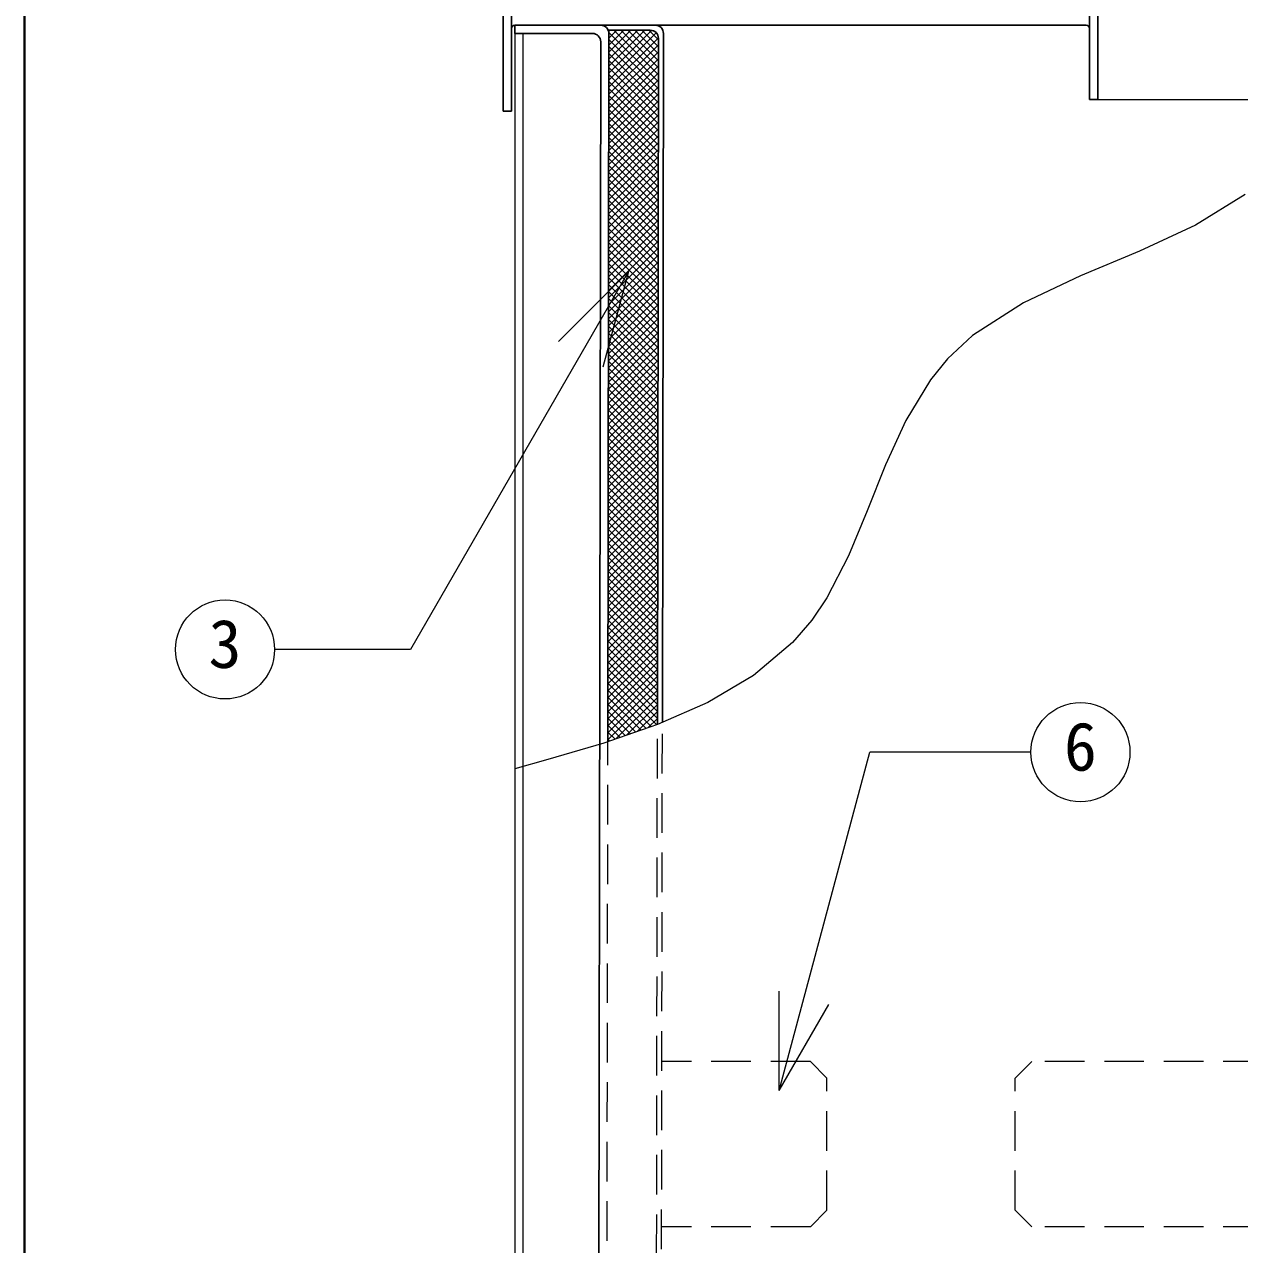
# Model space of a CAD drawing. Units: millimetres at full size, sheet at 1:20; details may follow other scales. Extents: x -4246 to 3854, y -2716 to 2904.
# Drawn here: x -4246 to -3510, y -789 to -51 of the extents above; entities that cross this region are included whole.
import ezdxf
from ezdxf.enums import TextEntityAlignment as Align

# ---------------------------------------------------------------- set-up
doc = ezdxf.new("R2010")
doc.units = ezdxf.units.MM
doc.header["$LTSCALE"] = 20
doc.linetypes.add('DASHED1', pattern=[1.8, 1.2, -0.6])
doc.layers.add('0-0', color=4, linetype='Continuous', lineweight=9)
doc.styles.add('ＭＳ ゴシック', font='')
doc.styles.get('ＭＳ ゴシック').set_extended_font_data('MS Gothic')

msp = doc.modelspace()

# ---------------------------------------------------------------- linework, layer by layer
at = {"layer": '0-0', "color": 1, "lineweight": 40}
msp.add_line((-4245.6, -2716.17), (-4245.6, 2903.83), dxfattribs=at)
at = {"layer": '0-0', "color": 5, "lineweight": 25}
for p, q in [((-3595.6, 41.83), (-3595.6, -96.17)), ((-3600.6, 36.83), (-3600.6, -96.17)), ((-3955.6, -33.17), (-3955.6, -103.17)), ((-3950.6, -38.17), (-3950.6, -103.17)), ((-3948.6, -51.17), (-3602.6, -51.17)), ((-3948.6, -56.17), (-3948.6, -51.17)), ((-3901.62, -56.17), (-3948.6, -56.17)), ((-3892.25, -485), (-3891.61, -56.18)), ((-3866.61, -54.17), (-3892.03, -54.17)), ((-3859.24, -473.35), (-3858.61, -56.18)), ((-3898.6, -1396.18), (-3896.62, -61.18)), ((-3862.25, -474.65), (-3861.61, -59.18)), ((-3955.6, -103.17), (-3950.6, -103.17)), ((-3595.6, -96.17), (-3600.6, -96.17))]:
    msp.add_line(p, q, dxfattribs=at)
at = {"layer": '0-0', "color": 7, "lineweight": 18}
for p, q in [((-3948.6, -56.17), (-3948.6, -501.32)), ((-3943.6, -499.94), (-3943.6, -56.17)), ((-3879.79, -200.33), (-3922.21, -242.76)), ((-3879.79, -200.33), (-3895.31, -258.29)), ((-3788.47, -696.08), (-3733.6, -491.32)), ((-3636.08, -491.32), (-3733.6, -491.32)), ((-3788.47, -696.08), (-3788.47, -636.08)), ((-3788.47, -696.08), (-3758.47, -644.12))]:
    msp.add_line(p, q, dxfattribs=at)
at = {"layer": '0-0'}
for p, q in [((-3891.77, -54.92), (-3891.03, -54.17)), ((-3891.66, -88.74), (-3861.64, -58.72)), ((-3891.65, -80.25), (-3865.66, -54.26)), ((-3891.65, -55.51), (-3861.65, -85.51)), ((-3891.65, -84.5), (-3862.94, -55.78)), ((-3891.64, -76), (-3869.81, -54.17)), ((-3891.63, -71.75), (-3874.06, -54.17)), ((-3891.63, -67.5), (-3878.3, -54.17)), ((-3891.62, -63.25), (-3882.54, -54.17)), ((-3891.61, -59), (-3886.79, -54.17)), ((-3888.75, -54.17), (-3861.65, -81.27)), ((-3884.5, -54.17), (-3861.64, -77.04)), ((-3880.26, -54.17), (-3861.64, -72.8)), ((-3876.02, -54.17), (-3861.63, -68.56)), ((-3871.78, -54.17), (-3861.62, -64.33)), ((-3867.53, -54.17), (-3861.62, -60.09)), ((-3891.66, -92.99), (-3861.62, -62.95)), ((-3891.62, -59.79), (-3861.66, -89.74)), ((-3891.62, -64.03), (-3861.67, -93.98)), ((-3891.68, -101.49), (-3861.63, -71.45)), ((-3891.67, -97.24), (-3861.63, -67.2)), ((-3891.63, -68.26), (-3861.67, -98.22)), ((-3891.63, -72.5), (-3861.68, -102.45)), ((-3891.69, -109.99), (-3861.65, -79.95)), ((-3891.68, -105.74), (-3861.64, -75.7)), ((-3891.65, -80.97), (-3861.69, -110.93)), ((-3891.64, -76.74), (-3861.69, -106.69)), ((-3891.7, -114.24), (-3861.65, -84.19)), ((-3891.7, -118.49), (-3861.66, -88.44)), ((-3891.65, -85.21), (-3861.7, -115.16)), ((-3891.71, -122.74), (-3861.67, -92.69)), ((-3891.67, -93.68), (-3861.71, -123.63)), ((-3891.66, -89.45), (-3861.71, -119.4)), ((-3891.72, -131.23), (-3861.68, -101.19)), ((-3891.71, -126.98), (-3861.67, -96.94)), ((-3891.68, -102.15), (-3861.73, -132.11)), ((-3891.67, -97.92), (-3861.72, -127.87)), ((-3595.6, -96.17), (-3466.03, -96.17)), ((-3891.73, -135.48), (-3861.68, -105.44)), ((-3891.73, -139.73), (-3861.69, -109.69)), ((-3891.69, -110.63), (-3861.74, -140.58)), ((-3891.68, -106.39), (-3861.73, -136.34)), ((-3891.75, -148.23), (-3861.7, -118.19)), ((-3891.74, -143.98), (-3861.7, -113.94)), ((-3891.7, -114.86), (-3861.74, -144.82)), ((-3891.75, -152.48), (-3861.71, -122.44)), ((-3891.71, -123.34), (-3861.76, -153.29)), ((-3891.7, -119.1), (-3861.75, -149.05)), ((-3891.77, -160.98), (-3861.72, -130.93)), ((-3891.76, -156.73), (-3861.72, -126.69)), ((-3891.72, -127.57), (-3861.76, -157.52)), ((-3891.72, -131.81), (-3861.77, -161.76)), ((-3891.78, -169.47), (-3861.74, -139.43)), ((-3891.77, -165.23), (-3861.73, -135.18)), ((-3891.73, -136.05), (-3861.78, -166)), ((-3891.73, -140.28), (-3861.78, -170.23)), ((-3891.78, -173.72), (-3861.74, -143.68)), ((-3891.74, -144.52), (-3861.79, -174.47)), ((-3891.8, -182.22), (-3861.76, -152.18)), ((-3891.79, -177.97), (-3861.75, -147.93)), ((-3891.75, -148.75), (-3861.8, -178.71)), ((-3891.75, -152.99), (-3861.8, -182.94)), ((-3891.81, -190.72), (-3861.77, -160.68)), ((-3891.8, -186.47), (-3861.76, -156.43)), ((-3891.77, -161.46), (-3861.82, -191.41)), ((-3891.76, -157.23), (-3861.81, -187.18)), ((-3891.82, -194.97), (-3861.78, -164.93)), ((-3891.82, -199.22), (-3861.78, -169.18)), ((-3891.77, -165.7), (-3861.82, -195.65)), ((-3891.83, -203.47), (-3861.79, -173.43)), ((-3891.78, -169.94), (-3861.83, -199.89)), ((-3891.78, -174.17), (-3861.83, -204.12)), ((-3891.84, -211.96), (-3861.8, -181.92)), ((-3891.83, -207.71), (-3861.79, -177.67)), ((-3891.8, -182.65), (-3861.85, -212.59)), ((-3891.79, -178.41), (-3861.84, -208.36)), ((-3891.85, -216.21), (-3861.81, -186.17)), ((-3891.85, -220.46), (-3861.81, -190.42)), ((-3891.81, -191.12), (-3861.86, -221.07)), ((-3891.8, -186.88), (-3861.85, -216.83)), ((-3891.87, -228.96), (-3861.83, -198.92)), ((-3891.86, -224.71), (-3861.82, -194.67)), ((-3891.82, -195.35), (-3861.87, -225.3)), ((-3891.87, -233.21), (-3861.83, -203.17)), ((-3891.83, -203.83), (-3861.88, -233.78)), ((-3891.82, -199.59), (-3861.87, -229.54)), ((-3891.88, -237.46), (-3861.84, -207.42)), ((-3891.88, -241.71), (-3861.85, -211.67)), ((-3891.84, -212.3), (-3861.89, -242.25)), ((-3891.83, -208.06), (-3861.89, -238.01)), ((-3891.9, -250.2), (-3861.86, -220.17)), ((-3891.89, -245.96), (-3861.85, -215.92)), ((-3891.85, -216.54), (-3861.9, -246.48)), ((-3891.85, -220.77), (-3861.91, -250.72)), ((-3891.91, -258.7), (-3861.87, -228.66)), ((-3891.9, -254.45), (-3861.87, -224.41)), ((-3891.86, -225.01), (-3861.91, -254.96)), ((-3891.92, -262.95), (-3861.88, -232.91)), ((-3891.87, -229.25), (-3861.92, -259.19)), ((-3891.87, -233.48), (-3861.92, -263.43)), ((-3891.93, -271.45), (-3861.89, -241.41)), ((-3891.92, -267.2), (-3861.88, -237.16)), ((-3891.89, -241.95), (-3861.94, -271.9)), ((-3891.88, -237.72), (-3861.93, -267.67)), ((-3891.94, -275.7), (-3861.9, -245.66)), ((-3891.94, -279.95), (-3861.9, -249.91)), ((-3891.9, -250.43), (-3861.95, -280.37)), ((-3891.89, -246.19), (-3861.94, -276.14)), ((-3891.95, -284.2), (-3861.91, -254.16)), ((-3891.95, -288.44), (-3861.92, -258.41)), ((-3891.9, -254.66), (-3861.96, -284.61)), ((-3891.96, -292.69), (-3861.92, -262.66)), ((-3891.92, -263.14), (-3861.97, -293.08)), ((-3891.91, -258.9), (-3861.96, -288.85)), ((-3891.97, -296.94), (-3861.93, -266.91)), ((-3891.97, -301.19), (-3861.94, -271.16)), ((-3891.93, -271.61), (-3861.98, -301.56)), ((-3891.92, -267.37), (-3861.98, -297.32)), ((-3891.99, -309.69), (-3861.95, -279.65)), ((-3891.98, -305.44), (-3861.94, -275.4)), ((-3891.94, -275.85), (-3861.99, -305.79)), ((-3891.94, -280.08), (-3862, -310.03)), ((-3891.99, -313.94), (-3861.96, -283.9)), ((-3891.95, -284.32), (-3862, -314.26)), ((-3892, -318.19), (-3861.96, -288.15)), ((-3892, -322.44), (-3861.97, -292.4)), ((-3891.96, -292.79), (-3862.01, -322.74)), ((-3891.95, -288.55), (-3862.01, -318.5)), ((-3892.02, -330.93), (-3861.98, -300.9)), ((-3892.01, -326.68), (-3861.98, -296.65)), ((-3891.97, -297.03), (-3862.02, -326.97)), ((-3891.97, -301.26), (-3862.03, -331.21)), ((-3892.03, -339.43), (-3861.99, -309.4)), ((-3892.02, -335.18), (-3861.99, -305.15)), ((-3891.99, -309.74), (-3862.04, -339.68)), ((-3891.98, -305.5), (-3862.03, -335.44)), ((-3892.04, -343.68), (-3862, -313.65)), ((-3891.99, -313.97), (-3862.05, -343.92)), ((-3892.05, -352.18), (-3862.01, -322.14)), ((-3892.04, -347.93), (-3862.01, -317.9)), ((-3892, -318.21), (-3862.05, -348.15)), ((-3892, -322.45), (-3862.06, -352.39)), ((-3892.06, -360.68), (-3862.03, -330.64)), ((-3892.05, -356.43), (-3862.02, -326.39)), ((-3892.02, -330.92), (-3862.07, -360.86)), ((-3892.01, -326.68), (-3862.07, -356.63)), ((-3892.07, -364.93), (-3862.03, -334.89)), ((-3892.07, -369.17), (-3862.04, -339.14)), ((-3892.03, -339.39), (-3862.09, -369.33)), ((-3892.02, -335.15), (-3862.08, -365.1)), ((-3892.08, -373.42), (-3862.05, -343.39)), ((-3892.04, -343.63), (-3862.09, -373.57)), ((-3892.09, -377.67), (-3862.05, -347.64)), ((-3892.09, -381.92), (-3862.06, -351.89)), ((-3892.05, -352.1), (-3862.11, -382.04)), ((-3892.04, -347.86), (-3862.1, -377.81)), ((-3892.11, -390.42), (-3862.07, -360.39)), ((-3892.1, -386.17), (-3862.07, -356.14)), ((-3892.06, -360.57), (-3862.12, -390.52)), ((-3892.05, -356.34), (-3862.11, -386.28)), ((-3892.12, -398.92), (-3862.09, -368.88)), ((-3892.11, -394.67), (-3862.08, -364.64)), ((-3892.07, -364.81), (-3862.12, -394.75)), ((-3892.07, -369.05), (-3862.13, -398.99)), ((-3892.12, -403.17), (-3862.09, -373.13)), ((-3892.08, -373.28), (-3862.14, -403.22)), ((-3892.14, -411.66), (-3862.1, -381.63)), ((-3892.13, -407.41), (-3862.1, -377.38)), ((-3892.09, -377.52), (-3862.14, -407.46)), ((-3892.09, -381.75), (-3862.15, -411.7)), ((-3892.15, -420.16), (-3862.12, -390.13)), ((-3892.14, -415.91), (-3862.11, -385.88)), ((-3892.1, -385.99), (-3862.16, -415.93)), ((-3892.1, -390.23), (-3862.16, -420.17)), ((-3892.16, -424.41), (-3862.12, -394.38)), ((-3892.16, -428.66), (-3862.13, -398.63)), ((-3892.12, -398.7), (-3862.18, -428.64)), ((-3892.11, -394.46), (-3862.17, -424.41)), ((-3892.17, -432.91), (-3862.14, -402.88)), ((-3892.12, -402.94), (-3862.18, -432.88)), ((-3892.18, -441.41), (-3862.15, -411.38)), ((-3892.17, -437.16), (-3862.14, -407.13)), ((-3892.14, -411.41), (-3862.2, -441.35)), ((-3892.13, -407.17), (-3862.19, -437.11)), ((-3892.19, -445.66), (-3862.16, -415.62)), ((-3892.19, -449.9), (-3862.16, -419.87)), ((-3892.15, -419.88), (-3862.21, -449.82)), ((-3892.14, -415.65), (-3862.2, -445.59)), ((-3892.21, -458.4), (-3862.18, -428.37)), ((-3892.2, -454.15), (-3862.17, -424.12)), ((-3892.16, -424.12), (-3862.21, -454.06)), ((-3892.16, -428.35), (-3862.22, -458.29)), ((-3892.21, -462.65), (-3862.18, -432.62)), ((-3892.17, -432.59), (-3862.23, -462.53)), ((-3892.22, -466.9), (-3862.19, -436.87)), ((-3892.22, -471.15), (-3862.19, -441.12)), ((-3892.18, -441.06), (-3862.24, -471)), ((-3892.17, -436.83), (-3862.23, -466.77)), ((-3892.24, -479.65), (-3862.21, -449.62)), ((-3892.23, -475.4), (-3862.2, -445.37)), ((-3892.19, -445.3), (-3862.68, -474.8)), ((-3892.19, -449.54), (-3865.84, -475.89)), ((-3892.24, -483.9), (-3862.21, -453.87)), ((-3892.21, -458.01), (-3872.15, -478.07)), ((-3892.2, -453.77), (-3868.99, -476.98)), ((-3892.21, -462.25), (-3875.3, -479.15)), ((-3887.45, -483.34), (-3862.22, -458.12)), ((-3880.97, -481.11), (-3862.23, -462.36)), ((-3892.22, -466.48), (-3878.46, -480.24)), ((-3892.22, -470.72), (-3881.61, -481.33)), ((-3874.5, -478.88), (-3862.23, -466.61)), ((-3868.02, -476.64), (-3862.24, -470.86)), ((-3892.24, -479.19), (-3887.92, -483.51)), ((-3892.23, -474.95), (-3884.77, -482.42)), ((-3892.24, -483.43), (-3891.08, -484.59)), ((-3948.6, -501.32), (-3948.6, -1395.17)), ((-3943.6, -1395.17), (-3943.6, -499.94))]:
    msp.add_line(p, q, dxfattribs=at)
at = {"layer": '0-0', "color": 7, "linetype": 'DASHED1', "lineweight": 18}
for p, q in [((-3863.61, -1371.17), (-3862.25, -474.65)), ((-3860.6, -1368.17), (-3859.24, -473.35)), ((-3893.6, -1399.18), (-3892.25, -485)), ((-3635.6, -678.67), (-3645.6, -688.67)), ((-2955.6, -678.67), (-3635.6, -678.67)), ((-3645.6, -768.67), (-3645.6, -688.67)), ((-3645.6, -768.67), (-3635.6, -778.67)), ((-2955.6, -778.67), (-3635.6, -778.67))]:
    msp.add_line(p, q, dxfattribs=at)
at = {"layer": '0-0', "linetype": 'DASHED1'}
for p, q in [((-3769.63, -678.67), (-3859.56, -678.67)), ((-3769.63, -678.67), (-3759.63, -688.67)), ((-3759.63, -768.67), (-3759.63, -688.67)), ((-3759.63, -768.67), (-3769.63, -778.67)), ((-3769.63, -778.67), (-3859.71, -778.67))]:
    msp.add_line(p, q, dxfattribs=at)
at = {"layer": '0-0', "color": 7, "lineweight": 18}
for points in [[(-3506.4, -153.61), (-3536.32, -172.22), (-3570.37, -187.92), (-3605.95, -202.85), (-3640.48, -219.2), (-3671.38, -239.13), (-3686.62, -253.17), (-3696.97, -265.88), (-3711.8, -290.48), (-3724.06, -317.34), (-3735.18, -345.1), (-3746.6, -372.41), (-3759.76, -397.92), (-3768.75, -411.35), (-3780.44, -424.98), (-3804.15, -444.99), (-3831.66, -461.26), (-3862.13, -474.61), (-3894.74, -485.86), (-3928.66, -495.82), (-3948.6, -501.32)], [(-3879.79, -200.33), (-4011.87, -429.12), (-4094.1, -429.12)]]:
    msp.add_lwpolyline(points, dxfattribs=at)
for centre in [(-4124.1, -429.12), (-3606.08, -491.32)]:
    msp.add_circle(centre, 30, dxfattribs=at)
at = {"layer": '0-0', "color": 5, "lineweight": 25}
for centre, radius, start, end in [((-3948.6, -53.17), 2, 90, 180), ((-3896.61, -56.17), 5, 359.91512, 90), ((-3863.61, -56.17), 5, 359.91299, 90), ((-3602.6, -53.17), 2, 0, 90), ((-3901.62, -61.17), 5, 359.91512, 90), ((-3866.61, -59.17), 5, 359.91299, 90)]:
    msp.add_arc(centre, radius, start, end, dxfattribs=at)

# ---------------------------------------------------------------- texts
at = {"layer": '0-0', "color": 7, "style": 'ＭＳ ゴシック'}
for s, p in [('3', (-4134.1, -449.12)), ('6', (-3616.08, -511.32))]:
    msp.add_text(s, height=29.33, dxfattribs=at).set_placement(p, align=Align.BOTTOM_LEFT)

doc.saveas('drawing.dxf')
